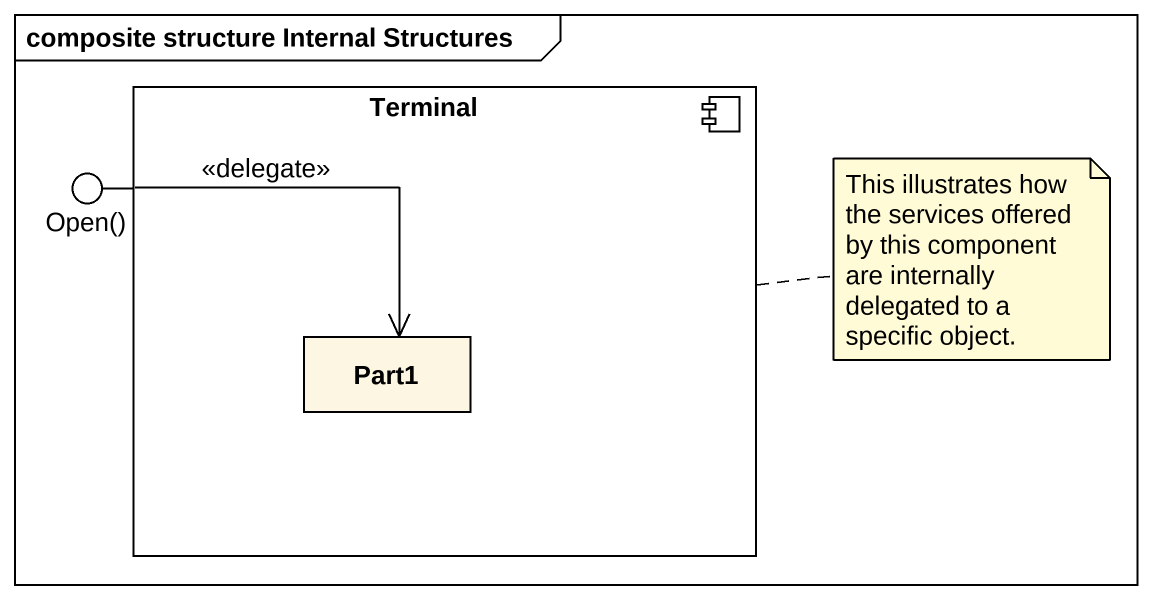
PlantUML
@startuml
mainframe composite structure Internal Structures
component Terminal {
  rectangle Part1
}
() "Open()" as Open
Terminal -left- Open
Open --> Part1 : <<delegate>>
note right of Terminal : This illustrates how the services offered by this component are internally delegated to a specific object.
@enduml
